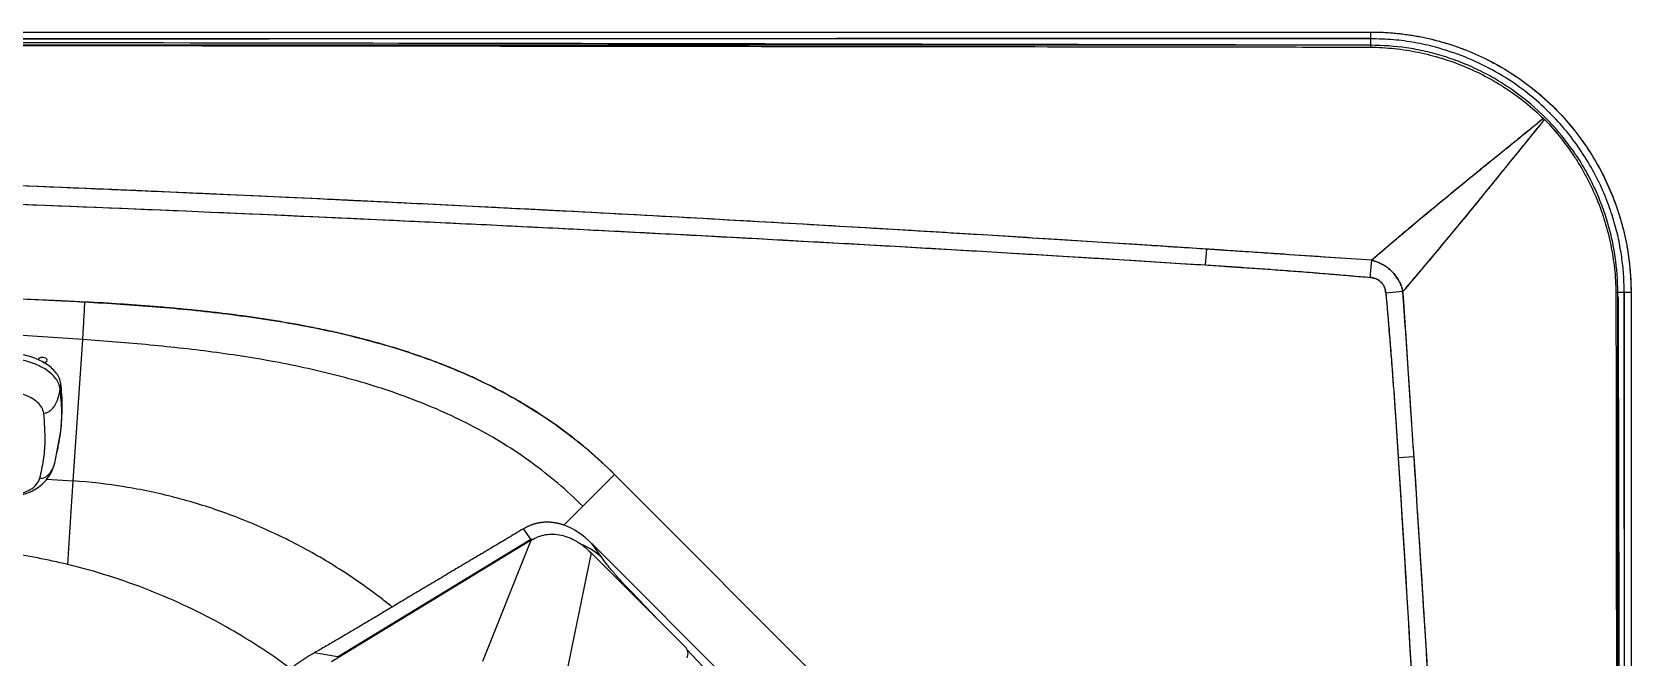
# Model space of a CAD drawing. Extents: x -2 to 78, y -19 to 124.
# Drawn here: x 60.61 to 78.41, y 73.43 to 80.39 of the extents above; entities that cross this region are included whole.
import ezdxf

# ---------------------------------------------------------------- set-up
doc = ezdxf.new("R2010")
doc.units = 0
doc.header["$MEASUREMENT"] = 0
doc.layers.add('1', color=4, linetype='Continuous')
doc.layers.add('GEOMETRY', color=2, linetype='Continuous', lineweight=25)

# ---------------------------------------------------------------- blocks, each defined once
blk = doc.blocks.new('2026 BEAM 220')
at = {"layer": 'GEOMETRY'}
for p, q in [((2.898, 80.388), (77.49, 80.388)), ((77.49, 80.312), (65.235, 80.312)), ((77.49, 80.388), (77.49, 80.314)), ((77.49, 80.388), (77.49, 80.314)), ((77.49, 80.312), (77.49, 80.314)), ((77.49, 80.312), (77.49, 80.24)), ((77.49, 80.24), (59.78, 80.24)), ((77.49, 80.24), (77.49, 80.22)), ((79.483, 79.488), (79.484, 79.49)), ((79.488, 79.483), (79.49, 79.484)), ((75.653, 77.797), (75.665, 77.973)), ((77.485, 77.659), (77.502, 77.85)), ((77.85, 77.502), (77.659, 77.485)), ((80.24, 77.49), (80.22, 77.49)), ((80.24, 59.778), (80.24, 77.49)), ((80.312, 77.49), (80.24, 77.49)), ((80.312, 74.863), (80.312, 77.49)), ((80.314, 77.49), (80.312, 77.49)), ((80.388, 77.49), (80.314, 77.49)), ((80.388, 77.49), (80.314, 77.49)), ((80.388, 77.49), (80.388, 2.898)), ((63.156, 76.967), (60.412, 77.154)), ((63.048, 75.395), (63.156, 76.967)), ((62.905, 76.42), (62.912, 76.479)), ((62.911, 75.947), (62.917, 76.007)), ((62.846, 75.594), (62.911, 75.947)), ((77.973, 75.665), (77.797, 75.654)), ((62.841, 75.581), (62.846, 75.594)), ((68.721, 75.113), (69.075, 75.467)), ((75.467, 69.075), (69.075, 75.467)), ((62.754, 75.415), (63.048, 75.395)), ((68.511, 74.903), (68.721, 75.113)), ((65.993, 73.439), (68.143, 74.747)), ((68.143, 74.747), (68.061, 74.863)), ((68.143, 74.747), (68.173, 74.753)), ((68.148, 74.737), (65.924, 73.383)), ((67.608, 73.39), (68.148, 74.737)), ((68.813, 74.597), (68.6, 73.552)), ((69.86, 73.551), (68.813, 74.597)), ((74.698, 68.823), (68.823, 74.698)), ((68.932, 74.544), (68.823, 74.698)), ((69.258, 74.164), (69.241, 74.169)), ((69.567, 73.844), (69.258, 74.164)), ((68.6, 73.552), (68.491, 73.016)), ((70.058, 73.332), (69.878, 73.519)), ((65.993, 73.439), (65.735, 73.484)), ((66.01, 73.435), (65.993, 73.439))]:
    blk.add_line(p, q, dxfattribs=at)
at = {"layer": 'GEOMETRY', "flags": 128}
for points in [[(62.71, 76.712), (62.729, 76.713), (62.745, 76.719), (62.756, 76.728), (62.76, 76.738), (62.756, 76.749), (62.745, 76.759), (62.729, 76.766), (62.71, 76.769), (62.691, 76.768), (62.675, 76.762), (62.664, 76.754), (62.661, 76.743), (62.661, 76.742)], [(68.154, 74.74), (68.143, 74.747), (68.143, 74.747), (68.143, 74.747)]]:
    blk.add_lwpolyline(points, dxfattribs=at)
at = {"layer": 'GEOMETRY'}
blk.add_arc((68.377, 73.935), 0.824, 47.6635, 65.2444, dxfattribs=at)
for centre, major_axis, ratio, start_param, end_param in [((68.476, 73.489), (-0.221, 1.44), 0.581848, 5.612671, 5.984078), ((69.795, 73.478), (-0.0404, 0.0964), 0.921802, 3.822956, 5.12998)]:
    blk.add_ellipse(centre, major_axis=major_axis, ratio=ratio, start_param=start_param, end_param=end_param, dxfattribs=at)
for points, knots in [([(77.49, 80.314), (77.466, 80.314), (77.441, 80.314), (77.393, 80.314), (77.32, 80.314), (77.15, 80.314), (76.81, 80.314), (76.13, 80.314), (74.77, 80.314), (73.605, 80.314), (71.274, 80.314), (69.72, 80.313), (65.058, 80.313), (61.95, 80.313), (52.626, 80.312), (46.41, 80.312), (33.978, 80.312), (27.762, 80.312), (18.438, 80.313), (15.33, 80.313), (10.668, 80.313), (9.114, 80.314), (6.783, 80.314), (5.618, 80.314), (4.258, 80.314), (3.578, 80.314), (3.238, 80.314), (3.068, 80.314), (2.995, 80.314), (2.947, 80.314), (2.922, 80.314), (2.898, 80.314)], [0, 0, 0, 0, 0.000977, 0.000977, 0.001953, 0.003906, 0.007813, 0.015625, 0.03125, 0.0625, 0.0625, 0.125, 0.125, 0.25, 0.25, 0.5, 0.5, 0.75, 0.75, 0.875, 0.875, 0.9375, 0.9375, 0.96875, 0.984375, 0.992187, 0.996094, 0.998047, 0.999023, 0.999023, 1, 1, 1, 1]), ([(2.947, 80.244), (2.95, 80.244), (2.953, 80.244), (2.959, 80.244), (2.969, 80.244), (2.99, 80.245), (3.032, 80.245), (3.117, 80.245), (3.287, 80.245), (3.626, 80.246), (4.305, 80.247), (5.663, 80.25), (6.827, 80.253), (9.155, 80.257), (10.707, 80.26), (15.363, 80.268), (18.467, 80.273), (24.675, 80.28), (27.778, 80.282), (33.986, 80.285), (37.09, 80.286), (43.298, 80.286), (46.402, 80.285), (52.61, 80.282), (55.713, 80.28), (61.921, 80.273), (65.025, 80.268), (71.233, 80.258), (74.337, 80.251), (77.441, 80.244)], [0, 0, 0, 0, 0.000122, 0.000122, 0.000244, 0.000488, 0.000977, 0.001953, 0.003906, 0.007812, 0.015625, 0.03125, 0.0625, 0.0625, 0.125, 0.125, 0.25, 0.25, 0.375, 0.375, 0.5, 0.5, 0.625, 0.625, 0.75, 0.75, 0.875, 0.875, 1, 1, 1, 1]), ([(77.49, 80.314), (77.482, 80.314), (77.475, 80.314), (77.464, 80.314), (77.46, 80.314), (77.453, 80.314), (77.449, 80.314), (77.436, 80.314), (77.428, 80.314), (77.412, 80.314), (77.404, 80.314), (77.38, 80.314), (77.364, 80.314), (77.285, 80.314), (77.222, 80.314), (77.032, 80.314), (76.907, 80.314), (76.533, 80.314), (76.287, 80.314), (75.555, 80.314), (75.078, 80.314), (74.138, 80.314), (73.676, 80.314), (72.994, 80.314), (72.769, 80.314), (72.322, 80.314), (72.099, 80.314), (70.993, 80.314), (70.128, 80.313), (68.861, 80.313), (68.444, 80.313), (67.619, 80.313), (67.209, 80.313), (65.17, 80.313), (63.578, 80.313), (61.25, 80.313), (60.484, 80.313), (59.349, 80.313), (58.974, 80.313), (58.226, 80.313), (57.853, 80.313), (55.993, 80.312), (54.52, 80.312), (52.333, 80.312), (51.608, 80.312), (50.526, 80.312), (50.167, 80.312), (49.449, 80.312), (49.091, 80.312), (45.871, 80.312), (43.025, 80.312), (40.196, 80.312)], [0, 0, 0, 0, 0.0004883, 0.0004883, 0.0007324, 0.0007324, 0.0009766, 0.0009766, 0.0012207, 0.0012207, 0.0014648, 0.0014648, 0.0019531, 0.0019531, 0.0039062, 0.0039062, 0.0078125, 0.0078125, 0.015625, 0.015625, 0.03125, 0.03125, 0.046875, 0.046875, 0.0546875, 0.0546875, 0.0625, 0.0625, 0.09375, 0.09375, 0.109375, 0.109375, 0.125, 0.125, 0.1875, 0.1875, 0.21875, 0.21875, 0.234375, 0.234375, 0.25, 0.25, 0.3125, 0.3125, 0.34375, 0.34375, 0.359375, 0.359375, 0.375, 0.375, 0.4999644, 0.4999644, 0.4999644, 0.4999644]), ([(40.196, 80.312), (40.362, 80.312), (41.195, 80.312), (42.694, 80.312), (45.361, 80.312), (48.027, 80.312), (50.694, 80.312), (52.694, 80.312), (54.694, 80.312), (56.694, 80.312), (58.694, 80.312), (60.694, 80.312), (62.874, 80.312), (64.388, 80.312), (65.235, 80.312)], [0, 0, 0, 0, 0.0199076, 0.0997807, 0.1796538, 0.3394, 0.4192731, 0.4991462, 0.5790193, 0.6588924, 0.7387655, 0.8186386, 0.8985117, 1, 1, 1, 1]), ([(77.49, 80.388), (77.661, 80.388), (77.838, 80.373), (78.197, 80.306), (78.378, 80.255), (78.735, 80.114), (78.91, 80.024), (79.159, 79.861), (79.239, 79.803), (79.394, 79.677), (79.468, 79.61), (79.61, 79.468), (79.677, 79.394), (79.803, 79.239), (79.861, 79.159), (80.024, 78.91), (80.114, 78.735), (80.255, 78.378), (80.306, 78.197), (80.373, 77.838), (80.388, 77.661), (80.388, 77.49)], [0, 0, 0, 0, 0.125, 0.125, 0.25, 0.25, 0.375, 0.375, 0.4375, 0.4375, 0.5, 0.5, 0.5625, 0.5625, 0.625, 0.625, 0.75, 0.75, 0.875, 0.875, 1, 1, 1, 1]), ([(77.49, 80.388), (77.502, 80.388), (77.525, 80.388), (77.561, 80.387), (77.596, 80.386), (77.631, 80.385), (77.667, 80.383), (77.702, 80.38), (77.737, 80.378), (77.772, 80.374), (77.807, 80.371), (77.843, 80.367), (77.878, 80.362), (77.913, 80.357), (77.948, 80.352), (77.982, 80.346), (78.052, 80.334), (78.155, 80.312), (78.291, 80.276), (78.425, 80.234), (78.605, 80.168), (78.825, 80.068), (79.08, 79.919), (79.321, 79.743), (79.543, 79.543), (79.743, 79.321), (79.919, 79.08), (80.068, 78.825), (80.168, 78.605), (80.234, 78.425), (80.276, 78.291), (80.312, 78.155), (80.336, 78.042), (80.351, 77.952), (80.361, 77.886), (80.369, 77.821), (80.376, 77.755), (80.381, 77.689), (80.385, 77.623), (80.388, 77.556), (80.388, 77.512), (80.388, 77.49)], [0, 0, 0, 0, 0.007785, 0.015563, 0.023334, 0.0311, 0.038863, 0.046622, 0.054379, 0.062137, 0.069894, 0.077654, 0.085416, 0.093183, 0.100955, 0.108733, 0.116519, 0.14743, 0.17827, 0.209112, 0.240027, 0.304334, 0.368646, 0.43432, 0.500001, 0.565675, 0.631356, 0.695662, 0.759974, 0.790886, 0.821726, 0.852567, 0.883483, 0.898074, 0.912642, 0.927195, 0.94174, 0.956286, 0.970839, 0.985408, 1, 1, 1, 1]), ([(80.312, 77.49), (80.311, 77.55), (80.309, 77.675), (80.289, 77.865), (80.256, 78.066), (80.204, 78.274), (80.131, 78.493), (80.035, 78.718), (79.912, 78.946), (79.761, 79.174), (79.579, 79.396), (79.365, 79.607), (79.12, 79.802), (78.843, 79.974), (78.539, 80.117), (78.247, 80.214), (77.98, 80.273), (77.739, 80.306), (77.575, 80.31), (77.49, 80.312)], [0, 0, 0, 0, 0.040951, 0.084317, 0.129229, 0.178399, 0.229705, 0.285285, 0.343505, 0.405192, 0.469957, 0.537533, 0.608309, 0.681458, 0.757802, 0.835148, 0.888988, 0.942777, 1, 1, 1, 1]), ([(59.78, 80.24), (62.732, 80.238), (65.683, 80.235), (70.111, 80.229), (71.587, 80.228), (73.8, 80.225), (74.907, 80.223), (76.199, 80.222), (76.844, 80.221), (77.167, 80.22), (77.306, 80.22), (77.398, 80.22), (77.444, 80.22), (77.49, 80.22)], [0, 0, 0, 0, 0.5, 0.5, 0.75, 0.75, 0.875, 0.9375, 0.96875, 0.984375, 0.992188, 0.992188, 1, 1, 1, 1]), ([(80.24, 77.49), (80.24, 77.623), (80.23, 77.762), (80.206, 77.923), (80.201, 77.957), (80.188, 78.027), (80.18, 78.065), (80.156, 78.172), (80.137, 78.242), (80.104, 78.345), (80.093, 78.379), (80.069, 78.447), (80.056, 78.48), (80.029, 78.549), (80.014, 78.583), (79.984, 78.651), (79.968, 78.684), (79.919, 78.783), (79.883, 78.848), (79.808, 78.973), (79.767, 79.035), (79.636, 79.217), (79.54, 79.33), (79.33, 79.54), (79.217, 79.636), (79.035, 79.767), (78.973, 79.808), (78.848, 79.883), (78.783, 79.919), (78.684, 79.968), (78.651, 79.984), (78.583, 80.014), (78.549, 80.029), (78.48, 80.056), (78.447, 80.069), (78.379, 80.093), (78.345, 80.104), (78.242, 80.137), (78.172, 80.156), (78.065, 80.18), (78.027, 80.188), (77.957, 80.201), (77.923, 80.206), (77.762, 80.23), (77.623, 80.24), (77.49, 80.24)], [0.86827979, 0.86827979, 0.86827979, 0.86827979, 0.86952379, 0.86952379, 0.86986605, 0.86986605, 0.87020831, 0.87020831, 0.87089282, 0.87089282, 0.87123508, 0.87123508, 0.87157734, 0.87157734, 0.8719196, 0.8719196, 0.87226186, 0.87226186, 0.87294638, 0.87294638, 0.8736309, 0.8736309, 0.87499994, 0.87499994, 0.87636898, 0.87636898, 0.8770535, 0.8770535, 0.87773802, 0.87773802, 0.87808028, 0.87808028, 0.87842254, 0.87842254, 0.8787648, 0.8787648, 0.87910706, 0.87910706, 0.87979157, 0.87979157, 0.88013383, 0.88013383, 0.88047609, 0.88047609, 0.88172021, 0.88172021, 0.88172021, 0.88172021]), ([(77.49, 80.22), (77.579, 80.218), (77.668, 80.213), (77.845, 80.194), (77.933, 80.18), (78.064, 80.153), (78.108, 80.143), (78.194, 80.121), (78.237, 80.109), (78.363, 80.071), (78.446, 80.041), (78.609, 79.974), (78.689, 79.936), (78.807, 79.874), (78.846, 79.853), (78.922, 79.807), (78.96, 79.784), (79.147, 79.662), (79.285, 79.551), (79.414, 79.426)], [0, 0, 0, 0, 0.125, 0.125, 0.25, 0.25, 0.3125, 0.3125, 0.375, 0.375, 0.5, 0.5, 0.625, 0.625, 0.6875, 0.6875, 0.75, 0.75, 1, 1, 1, 1]), ([(79.414, 79.426), (79.26, 79.301), (79.104, 79.175), (78.79, 78.92), (78.631, 78.791), (78.312, 78.53), (78.151, 78.397), (77.827, 78.127), (77.665, 77.99), (77.502, 77.85)], [0, 0, 0, 0, 0.25, 0.25, 0.5, 0.5, 0.75, 0.75, 1, 1, 1, 1]), ([(79.414, 79.426), (79.375, 79.395), (79.153, 79.213), (78.852, 78.97), (78.375, 78.583), (77.964, 78.244), (77.625, 77.955), (77.502, 77.85)], [0, 0, 0, 0, 0.062004, 0.36152, 0.479298, 0.810853, 1, 1, 1, 1]), ([(77.85, 77.502), (77.99, 77.665), (78.127, 77.827), (78.397, 78.151), (78.53, 78.312), (78.791, 78.631), (78.92, 78.79), (79.175, 79.104), (79.301, 79.26), (79.426, 79.414)], [0, 0, 0, 0, 0.25, 0.25, 0.5, 0.5, 0.75, 0.75, 1, 1, 1, 1]), ([(77.85, 77.502), (77.955, 77.625), (78.244, 77.964), (78.583, 78.375), (78.97, 78.852), (79.213, 79.153), (79.395, 79.375), (79.426, 79.414)], [0, 0, 0, 0, 0.189146, 0.520702, 0.638481, 0.937996, 1, 1, 1, 1]), ([(79.426, 79.414), (79.551, 79.285), (79.662, 79.146), (79.784, 78.96), (79.808, 78.922), (79.853, 78.845), (79.874, 78.807), (79.936, 78.689), (79.974, 78.61), (80.041, 78.447), (80.071, 78.363), (80.109, 78.236), (80.121, 78.194), (80.143, 78.107), (80.153, 78.064), (80.18, 77.933), (80.194, 77.845), (80.213, 77.668), (80.218, 77.579), (80.22, 77.49)], [0, 0, 0, 0, 0.25, 0.25, 0.3125, 0.3125, 0.375, 0.375, 0.5, 0.5, 0.625, 0.625, 0.6875, 0.6875, 0.75, 0.75, 0.875, 0.875, 1, 1, 1, 1]), ([(79.49, 79.484), (79.489, 79.485), (79.487, 79.487), (79.485, 79.489), (79.484, 79.49)], [0, 0, 0, 0, 0.5, 1, 1, 1, 1]), ([(75.665, 77.973), (72.713, 78.167), (69.759, 78.337), (63.849, 78.627), (60.894, 78.747), (56.459, 78.891), (54.981, 78.933), (52.023, 79.004), (50.544, 79.034), (46.107, 79.105), (43.149, 79.128), (38.712, 79.128), (37.233, 79.122), (34.275, 79.099), (32.796, 79.081), (28.359, 79.01), (25.402, 78.938), (19.491, 78.747), (16.536, 78.627), (10.628, 78.337), (7.675, 78.167), (4.723, 77.973)], [0, 0, 0, 0, 0.125, 0.125, 0.25, 0.25, 0.3125, 0.3125, 0.375, 0.375, 0.5, 0.5, 0.5625, 0.5625, 0.625, 0.625, 0.75, 0.75, 0.875, 0.875, 1, 1, 1, 1]), ([(77.502, 77.85), (77.203, 77.87), (76.873, 77.892), (76.424, 77.922), (76.332, 77.928), (76.148, 77.941), (76.055, 77.947), (75.915, 77.956), (75.868, 77.959), (75.815, 77.963), (75.81, 77.963), (75.802, 77.964), (75.801, 77.964), (75.799, 77.964), (75.799, 77.964), (75.795, 77.964), (75.791, 77.964), (75.772, 77.966), (75.752, 77.967), (75.669, 77.972), (75.582, 77.978), (75.406, 77.99), (75.339, 77.994), (75.228, 78.001), (75.189, 78.004), (75.112, 78.009), (75.073, 78.011), (74.88, 78.024), (74.724, 78.034), (74.25, 78.064), (73.929, 78.084), (73.436, 78.115), (73.27, 78.125), (73.019, 78.14), (72.936, 78.145), (72.764, 78.156), (72.677, 78.161), (72.229, 78.188), (71.839, 78.211), (70.577, 78.284), (69.611, 78.338), (68.452, 78.399), (68.383, 78.402), (68.249, 78.409), (68.183, 78.413), (67.991, 78.422), (67.869, 78.429), (67.521, 78.446), (67.313, 78.457), (66.765, 78.484), (66.498, 78.497), (66.245, 78.509), (66.185, 78.512), (66.141, 78.514), (66.134, 78.514), (66.119, 78.515), (66.112, 78.516), (66.089, 78.517), (66.074, 78.517), (65.999, 78.521), (65.94, 78.524), (65.409, 78.549), (64.971, 78.569), (64.365, 78.596), (64.172, 78.605), (63.894, 78.617), (63.804, 78.621), (63.624, 78.629), (63.534, 78.632), (62.021, 78.697), (60.735, 78.746), (59.445, 78.792), (59.305, 78.797), (59.025, 78.807), (58.885, 78.811), (58.47, 78.825), (58.196, 78.835), (57.384, 78.861), (56.854, 78.877), (55.82, 78.908), (55.315, 78.922), (54.577, 78.941), (54.332, 78.948), (53.846, 78.96), (53.605, 78.966), (52.403, 78.995), (51.465, 79.014), (50.322, 79.036), (50.095, 79.04), (49.641, 79.048), (49.415, 79.052), (48.74, 79.063), (48.292, 79.069), (47.402, 79.082), (46.96, 79.087), (46.082, 79.097), (45.646, 79.102), (44.341, 79.114), (43.475, 79.119), (42.183, 79.125), (41.753, 79.126), (40.895, 79.128), (40.467, 79.128), (39.179, 79.128), (38.319, 79.126), (37.026, 79.12), (36.596, 79.117), (35.73, 79.111), (35.295, 79.107), (33.985, 79.094), (33.104, 79.084), (31.992, 79.068), (31.769, 79.064), (31.321, 79.057), (31.096, 79.054), (30.417, 79.042), (29.96, 79.034), (29.037, 79.016), (28.572, 79.007), (27.867, 78.991), (27.631, 78.986), (27.157, 78.975), (26.917, 78.969), (25.708, 78.939), (24.705, 78.912), (23.408, 78.873), (23.146, 78.865), (22.618, 78.848), (22.348, 78.84), (21.523, 78.812), (20.952, 78.793), (19.767, 78.75), (19.152, 78.726), (18.437, 78.698), (18.358, 78.695), (18.196, 78.688), (18.114, 78.685), (17.861, 78.675), (17.686, 78.667), (17.143, 78.645), (16.755, 78.628), (15.927, 78.592), (15.488, 78.572), (14.79, 78.54), (14.551, 78.529), (14.183, 78.511), (14.059, 78.505), (13.807, 78.493), (13.68, 78.487), (13.046, 78.456), (12.538, 78.43), (11.778, 78.39), (11.525, 78.377), (11.015, 78.35), (10.759, 78.336), (10.244, 78.308), (9.986, 78.293), (9.595, 78.271), (9.465, 78.264), (9.203, 78.249), (9.072, 78.241), (8.425, 78.204), (7.924, 78.174), (6.469, 78.086), (5.564, 78.028), (4.723, 77.973)], [0, 0, 0, 0, 0.25, 0.25, 0.3125, 0.3125, 0.375, 0.375, 0.40625, 0.40625, 0.410156, 0.410156, 0.411133, 0.411133, 0.411255, 0.411255, 0.411377, 0.411377, 0.411621, 0.411621, 0.412109, 0.412109, 0.412354, 0.412354, 0.412476, 0.412476, 0.412598, 0.412598, 0.413086, 0.413086, 0.414062, 0.414062, 0.414551, 0.414551, 0.414795, 0.414795, 0.415039, 0.415039, 0.416016, 0.416016, 0.417969, 0.417969, 0.418091, 0.418091, 0.418213, 0.418213, 0.418457, 0.418457, 0.418945, 0.418945, 0.419922, 0.419922, 0.42041, 0.42041, 0.420532, 0.420532, 0.420654, 0.420654, 0.420898, 0.420898, 0.421875, 0.421875, 0.429688, 0.429688, 0.433594, 0.433594, 0.435547, 0.435547, 0.4375, 0.4375, 0.46875, 0.46875, 0.472656, 0.472656, 0.476562, 0.476562, 0.484375, 0.484375, 0.5, 0.5, 0.515625, 0.515625, 0.523438, 0.523438, 0.53125, 0.53125, 0.5625, 0.5625, 0.570312, 0.570312, 0.578125, 0.578125, 0.59375, 0.59375, 0.609375, 0.609375, 0.625, 0.625, 0.65625, 0.65625, 0.671875, 0.671875, 0.6875, 0.6875, 0.71875, 0.71875, 0.734375, 0.734375, 0.75, 0.75, 0.78125, 0.78125, 0.789062, 0.789062, 0.796875, 0.796875, 0.8125, 0.8125, 0.828125, 0.828125, 0.835938, 0.835938, 0.84375, 0.84375, 0.875, 0.875, 0.882812, 0.882812, 0.890625, 0.890625, 0.90625, 0.90625, 0.921875, 0.921875, 0.923828, 0.923828, 0.925781, 0.925781, 0.929688, 0.929688, 0.9375, 0.9375, 0.945312, 0.945312, 0.949219, 0.949219, 0.951172, 0.951172, 0.953125, 0.953125, 0.960938, 0.960938, 0.964844, 0.964844, 0.96875, 0.96875, 0.972656, 0.972656, 0.974609, 0.974609, 0.976562, 0.976562, 0.984375, 0.984375, 1, 1, 1, 1]), ([(2.903, 77.659), (2.948, 77.663), (3.041, 77.671), (3.18, 77.683), (3.324, 77.695), (3.514, 77.711), (3.752, 77.729), (4.035, 77.75), (4.32, 77.77), (4.546, 77.785), (4.736, 77.797), (4.925, 77.809), (5.456, 77.842), (6.308, 77.895), (7.821, 77.985), (9.714, 78.091), (14.257, 78.328), (21.076, 78.612), (28.656, 78.804), (34.722, 78.885), (39.273, 78.91), (43.825, 78.899), (48.378, 78.853), (52.926, 78.77), (56.72, 78.671), (59.752, 78.574), (62.028, 78.491), (64.299, 78.399), (66.115, 78.318), (67.478, 78.254), (68.389, 78.209), (69.299, 78.163), (70.209, 78.115), (71.118, 78.066), (72.027, 78.015), (72.934, 77.963), (73.841, 77.909), (74.748, 77.854), (75.352, 77.816), (75.653, 77.797)], [0, 0, 0, 0, 0.0018806, 0.0038097, 0.0057873, 0.0078135, 0.0116509, 0.0156271, 0.0195067, 0.0234405, 0.0249666, 0.0273473, 0.031254, 0.0468746, 0.0625062, 0.0937276, 0.1250027, 0.249979, 0.3749631, 0.4374112, 0.4999706, 0.5625079, 0.6249743, 0.6875968, 0.7499819, 0.7813387, 0.8126247, 0.8438405, 0.8749866, 0.8875255, 0.900056, 0.9125781, 0.9250917, 0.9375971, 0.9500941, 0.9625829, 0.9750635, 0.9875358, 1, 1, 1, 1]), ([(4.734, 77.797), (10.637, 78.172), (16.543, 78.448), (25.408, 78.723), (28.364, 78.791), (32.799, 78.859), (34.278, 78.876), (37.235, 78.899), (38.713, 78.905), (43.149, 78.905), (46.105, 78.882), (50.541, 78.814), (52.019, 78.786), (54.975, 78.717), (56.453, 78.677), (60.887, 78.54), (63.841, 78.425), (69.749, 78.147), (72.702, 77.984), (75.653, 77.797)], [0, 0, 0, 0, 0.25, 0.25, 0.375, 0.375, 0.4375, 0.4375, 0.5, 0.5, 0.625, 0.625, 0.6875, 0.6875, 0.75, 0.75, 0.875, 0.875, 1, 1, 1, 1]), ([(77.502, 77.85), (77.196, 77.871), (76.89, 77.891), (76.43, 77.922), (76.277, 77.932), (76.047, 77.947), (75.971, 77.952), (75.818, 77.963), (75.741, 77.968), (75.665, 77.973)], [0, 0, 0, 0, 0.5, 0.5, 0.75, 0.75, 0.875, 0.875, 1, 1, 1, 1]), ([(75.653, 77.797), (75.806, 77.787), (75.959, 77.777), (76.264, 77.756), (76.417, 77.745), (76.875, 77.711), (77.18, 77.686), (77.485, 77.659)], [0, 0, 0, 0, 0.25, 0.25, 0.5, 0.5, 1, 1, 1, 1]), ([(75.653, 77.797), (75.692, 77.794), (75.768, 77.79), (75.921, 77.78), (76.112, 77.767), (76.341, 77.751), (76.575, 77.734), (76.808, 77.716), (77.041, 77.697), (77.266, 77.678), (77.413, 77.665), (77.485, 77.659)], [0, 0, 0, 0, 0.062501, 0.125001, 0.25, 0.376268, 0.499998, 0.631688, 0.758917, 0.881687, 1, 1, 1, 1]), ([(77.502, 77.85), (77.523, 77.845), (77.544, 77.838), (77.584, 77.823), (77.603, 77.813), (77.641, 77.793), (77.659, 77.781), (77.694, 77.755), (77.71, 77.741), (77.741, 77.71), (77.755, 77.693), (77.781, 77.659), (77.793, 77.641), (77.814, 77.603), (77.823, 77.583), (77.838, 77.544), (77.845, 77.523), (77.85, 77.502)], [0, 0, 0, 0, 0.125, 0.125, 0.25, 0.25, 0.375, 0.375, 0.5, 0.5, 0.625, 0.625, 0.75, 0.75, 0.875, 0.875, 1, 1, 1, 1]), ([(77.85, 77.502), (77.845, 77.524), (77.838, 77.544), (77.826, 77.574), (77.822, 77.584), (77.813, 77.603), (77.808, 77.612), (77.782, 77.66), (77.756, 77.695), (77.71, 77.74), (77.694, 77.755), (77.668, 77.774), (77.659, 77.78), (77.641, 77.792), (77.631, 77.798), (77.585, 77.823), (77.545, 77.839), (77.502, 77.85)], [0, 0, 0, 0, 0.125, 0.125, 0.1875, 0.1875, 0.25, 0.25, 0.5, 0.5, 0.625, 0.625, 0.6875, 0.6875, 0.75, 0.75, 1, 1, 1, 1]), ([(77.659, 77.485), (77.658, 77.496), (77.656, 77.507), (77.651, 77.529), (77.647, 77.54), (77.638, 77.56), (77.633, 77.57), (77.621, 77.589), (77.613, 77.598), (77.598, 77.613), (77.589, 77.62), (77.57, 77.633), (77.56, 77.638), (77.53, 77.651), (77.507, 77.657), (77.485, 77.659)], [0, 0, 0, 0, 0.125, 0.125, 0.25, 0.25, 0.375, 0.375, 0.5, 0.5, 0.625, 0.625, 0.75, 0.75, 1, 1, 1, 1]), ([(77.485, 77.659), (77.488, 77.658), (77.494, 77.658), (77.502, 77.657), (77.51, 77.655), (77.521, 77.653), (77.535, 77.649), (77.556, 77.641), (77.58, 77.628), (77.606, 77.606), (77.628, 77.58), (77.641, 77.555), (77.649, 77.534), (77.653, 77.518), (77.657, 77.502), (77.658, 77.491), (77.659, 77.485)], [0, 0, 0, 0, 0.031992, 0.063589, 0.094833, 0.125767, 0.188818, 0.250678, 0.375866, 0.50012, 0.625236, 0.749706, 0.811657, 0.874955, 0.936741, 1, 1, 1, 1]), ([(60.436, 77.507), (60.665, 77.498), (61.008, 77.484), (61.465, 77.464), (61.808, 77.45), (62.151, 77.435), (62.608, 77.416), (62.951, 77.399), (63.179, 77.386)], [0, 0, 0, 0, 0.25, 0.375, 0.5, 0.625, 0.75, 1, 1, 1, 1]), ([(61.821, 77.449), (61.931, 77.445), (62.155, 77.435), (62.57, 77.417), (62.874, 77.403), (63.065, 77.393)], [0.5046837, 0.5046837, 0.5046837, 0.5046837, 0.625, 0.75, 0.9580714, 0.9580714, 0.9580714, 0.9580714]), ([(77.659, 77.485), (77.686, 77.18), (77.711, 76.875), (77.745, 76.417), (77.756, 76.265), (77.777, 75.959), (77.787, 75.807), (77.797, 75.654)], [0, 0, 0, 0, 0.5, 0.5, 0.75, 0.75, 1, 1, 1, 1]), ([(77.659, 77.485), (77.662, 77.444), (77.67, 77.361), (77.681, 77.236), (77.692, 77.107), (77.702, 76.976), (77.713, 76.842), (77.724, 76.706), (77.736, 76.538), (77.751, 76.339), (77.767, 76.109), (77.78, 75.917), (77.79, 75.764), (77.834, 75.075), (77.949, 73.2), (78.192, 68.913), (78.476, 62.785), (78.679, 56.655), (78.793, 51.749), (78.855, 48.069), (78.894, 44.387), (78.908, 40.705), (78.9, 37.023), (78.873, 33.954), (78.84, 31.499), (78.81, 29.657), (78.773, 27.818), (78.738, 26.285), (78.706, 25.058), (78.681, 24.136), (78.655, 23.215), (78.627, 22.295), (78.597, 21.375), (78.566, 20.457), (78.534, 19.539), (78.511, 18.928), (78.5, 18.622)], [0, 0, 0, 0, 0.002096, 0.004237, 0.006424, 0.008656, 0.010934, 0.013258, 0.015627, 0.019494, 0.023441, 0.027348, 0.029301, 0.031255, 0.062508, 0.125009, 0.249991, 0.37497, 0.437378, 0.499967, 0.562438, 0.624977, 0.687505, 0.749983, 0.781299, 0.812573, 0.843805, 0.874995, 0.890671, 0.906332, 0.921979, 0.937611, 0.95323, 0.968834, 0.984424, 1, 1, 1, 1]), ([(77.973, 75.665), (77.968, 75.742), (77.962, 75.818), (77.952, 75.971), (77.947, 76.048), (77.932, 76.278), (77.922, 76.431), (77.891, 76.89), (77.871, 77.196), (77.85, 77.502)], [0, 0, 0, 0, 0.125, 0.125, 0.25, 0.25, 0.5, 0.5, 1, 1, 1, 1]), ([(77.973, 75.665), (77.972, 75.681), (77.971, 75.694), (77.97, 75.708), (77.97, 75.712), (77.969, 75.717), (77.969, 75.718), (77.969, 75.72), (77.969, 75.721), (77.969, 75.721), (77.969, 75.722), (77.969, 75.722), (77.969, 75.722), (77.968, 75.742), (77.966, 75.761), (77.962, 75.818), (77.96, 75.856), (77.955, 75.933), (77.952, 75.972), (77.948, 76.029), (77.947, 76.048), (77.945, 76.077), (77.945, 76.086), (77.943, 76.105), (77.943, 76.115), (77.937, 76.203), (77.932, 76.28), (77.924, 76.395), (77.922, 76.433), (77.918, 76.49), (77.917, 76.509), (77.915, 76.537), (77.914, 76.546), (77.913, 76.56), (77.913, 76.565), (77.912, 76.572), (77.912, 76.574), (77.912, 76.579), (77.912, 76.581), (77.89, 76.916), (77.869, 77.222), (77.85, 77.502)], [0, 0, 0, 0, 0.015625, 0.015625, 0.023438, 0.023438, 0.027344, 0.027344, 0.029297, 0.029297, 0.030273, 0.030273, 0.03125, 0.03125, 0.0625, 0.0625, 0.125, 0.125, 0.1875, 0.1875, 0.21875, 0.21875, 0.234375, 0.234375, 0.25, 0.25, 0.375, 0.375, 0.4375, 0.4375, 0.46875, 0.46875, 0.484375, 0.484375, 0.492188, 0.492188, 0.496094, 0.496094, 0.5, 0.5, 1, 1, 1, 1]), ([(80.22, 77.49), (80.22, 77.444), (80.22, 77.398), (80.22, 77.305), (80.22, 77.167), (80.221, 76.844), (80.222, 76.198), (80.223, 74.907), (80.227, 72.324), (80.229, 70.11), (80.235, 65.682), (80.238, 62.73), (80.24, 59.778)], [0, 0, 0, 0, 0.007812, 0.007812, 0.015625, 0.03125, 0.0625, 0.125, 0.25, 0.5, 0.5, 1, 1, 1, 1]), ([(80.244, 77.441), (80.244, 77.438), (80.244, 77.435), (80.244, 77.429), (80.244, 77.419), (80.245, 77.398), (80.245, 77.356), (80.245, 77.271), (80.245, 77.101), (80.246, 76.762), (80.247, 76.083), (80.25, 74.725), (80.253, 73.561), (80.257, 71.233), (80.26, 69.681), (80.268, 65.025), (80.273, 61.921), (80.28, 55.713), (80.282, 52.61), (80.285, 46.402), (80.286, 43.298), (80.286, 37.09), (80.285, 33.986), (80.282, 27.778), (80.28, 24.675), (80.273, 18.467), (80.268, 15.363), (80.258, 9.155), (80.251, 6.051), (80.244, 2.947)], [0, 0, 0, 0, 0.000122, 0.000122, 0.000244, 0.000488, 0.000977, 0.001953, 0.003906, 0.007812, 0.015625, 0.03125, 0.0625, 0.0625, 0.125, 0.125, 0.25, 0.25, 0.375, 0.375, 0.5, 0.5, 0.625, 0.625, 0.75, 0.75, 0.875, 0.875, 1, 1, 1, 1]), ([(80.314, 2.898), (80.314, 2.922), (80.314, 2.947), (80.314, 2.995), (80.314, 3.068), (80.314, 3.238), (80.314, 3.578), (80.314, 4.258), (80.314, 5.618), (80.314, 6.783), (80.314, 9.114), (80.313, 10.668), (80.313, 15.33), (80.313, 18.438), (80.312, 27.762), (80.312, 33.978), (80.312, 46.41), (80.312, 52.626), (80.313, 61.95), (80.313, 65.058), (80.313, 69.72), (80.314, 71.274), (80.314, 73.605), (80.314, 74.77), (80.314, 76.13), (80.314, 76.81), (80.314, 77.15), (80.314, 77.32), (80.314, 77.393), (80.314, 77.441), (80.314, 77.466), (80.314, 77.49)], [0, 0, 0, 0, 0.000977, 0.000977, 0.001953, 0.003906, 0.007812, 0.015625, 0.03125, 0.0625, 0.0625, 0.125, 0.125, 0.25, 0.25, 0.5, 0.5, 0.75, 0.75, 0.875, 0.875, 0.9375, 0.9375, 0.96875, 0.984375, 0.992188, 0.996094, 0.998047, 0.999023, 0.999023, 1, 1, 1, 1]), ([(80.312, 40.192), (80.312, 40.193), (80.312, 40.194), (80.312, 43.025), (80.312, 45.872), (80.312, 49.093), (80.312, 49.451), (80.312, 50.169), (80.312, 50.528), (80.312, 51.61), (80.312, 52.335), (80.312, 54.522), (80.312, 55.995), (80.313, 57.856), (80.313, 58.229), (80.313, 58.977), (80.313, 59.352), (80.313, 60.487), (80.313, 61.253), (80.313, 63.582), (80.313, 65.174), (80.313, 67.213), (80.313, 67.623), (80.313, 68.448), (80.313, 68.865), (80.313, 70.132), (80.314, 70.997), (80.314, 72.104), (80.314, 72.327), (80.314, 72.775), (80.314, 73), (80.314, 73.681), (80.314, 74.144), (80.314, 75.084), (80.314, 75.561), (80.314, 76.293), (80.314, 76.54), (80.314, 76.914), (80.314, 77.039), (80.314, 77.228), (80.314, 77.292), (80.314, 77.371), (80.314, 77.387), (80.314, 77.411), (80.314, 77.419), (80.314, 77.435), (80.314, 77.442), (80.314, 77.452), (80.314, 77.455), (80.314, 77.462), (80.314, 77.466), (80.314, 77.476), (80.314, 77.483), (80.314, 77.49)], [0.4999644, 0.4999644, 0.4999644, 0.4999644, 0.5, 0.5, 0.625, 0.625, 0.640625, 0.640625, 0.65625, 0.65625, 0.6875, 0.6875, 0.75, 0.75, 0.765625, 0.765625, 0.78125, 0.78125, 0.8125, 0.8125, 0.875, 0.875, 0.890625, 0.890625, 0.90625, 0.90625, 0.9375, 0.9375, 0.9453125, 0.9453125, 0.953125, 0.953125, 0.96875, 0.96875, 0.984375, 0.984375, 0.9921875, 0.9921875, 0.9960938, 0.9960938, 0.9980469, 0.9980469, 0.9985352, 0.9985352, 0.9987793, 0.9987793, 0.9990234, 0.9990234, 0.9992676, 0.9992676, 0.9995117, 0.9995117, 1, 1, 1, 1]), ([(63.179, 77.386), (63.444, 77.372), (63.709, 77.354), (64.105, 77.322), (64.237, 77.31), (64.501, 77.283), (64.633, 77.268), (65.027, 77.22), (65.288, 77.181), (65.807, 77.086), (66.064, 77.03), (66.573, 76.895), (66.825, 76.817), (67.135, 76.7), (67.197, 76.676), (67.32, 76.625), (67.381, 76.599), (67.564, 76.518), (67.684, 76.46), (68.035, 76.275), (68.258, 76.137), (68.684, 75.828), (68.885, 75.656), (69.075, 75.467)], [0, 0, 0, 0, 0.125, 0.125, 0.1875, 0.1875, 0.25, 0.25, 0.375, 0.375, 0.5, 0.5, 0.625, 0.625, 0.65625, 0.65625, 0.6875, 0.6875, 0.75, 0.75, 0.875, 0.875, 1, 1, 1, 1]), ([(69.075, 75.467), (68.981, 75.56), (68.884, 75.65), (68.733, 75.779), (68.682, 75.821), (68.604, 75.882), (68.578, 75.903), (68.538, 75.933), (68.525, 75.943), (68.505, 75.958), (68.498, 75.963), (68.485, 75.973), (68.478, 75.978), (68.367, 76.058), (68.258, 76.131), (68.091, 76.235), (68.034, 76.269), (67.947, 76.318), (67.918, 76.335), (67.874, 76.359), (67.86, 76.367), (67.838, 76.379), (67.83, 76.383), (67.815, 76.391), (67.808, 76.395), (67.743, 76.429), (67.684, 76.459), (67.594, 76.502), (67.564, 76.516), (67.519, 76.537), (67.504, 76.544), (67.481, 76.555), (67.473, 76.558), (67.458, 76.565), (67.45, 76.569), (67.383, 76.599), (67.322, 76.625), (67.23, 76.662), (67.199, 76.675), (67.152, 76.693), (67.136, 76.699), (67.112, 76.708), (67.105, 76.711), (67.089, 76.717), (67.08, 76.721), (67.012, 76.746), (66.951, 76.768), (66.857, 76.801), (66.825, 76.811), (66.778, 76.827), (66.762, 76.832), (66.738, 76.84), (66.73, 76.842), (66.714, 76.847), (66.706, 76.85), (66.637, 76.872), (66.574, 76.891), (66.479, 76.918), (66.448, 76.927), (66.399, 76.941), (66.383, 76.945), (66.359, 76.952), (66.351, 76.954), (66.335, 76.958), (66.326, 76.96), (66.256, 76.979), (66.193, 76.995), (66.097, 77.018), (66.065, 77.026), (66.017, 77.037), (66, 77.041), (65.976, 77.046), (65.968, 77.048), (65.951, 77.052), (65.943, 77.054), (65.872, 77.069), (65.809, 77.083), (65.712, 77.102), (65.679, 77.108), (65.63, 77.118), (65.614, 77.121), (65.589, 77.126), (65.581, 77.127), (65.564, 77.13), (65.556, 77.132), (65.484, 77.145), (65.42, 77.156), (65.323, 77.172), (65.29, 77.178), (65.24, 77.185), (65.224, 77.188), (65.199, 77.192), (65.191, 77.193), (65.174, 77.196), (65.165, 77.197), (65.094, 77.208), (65.029, 77.217), (64.931, 77.231), (64.898, 77.235), (64.848, 77.242), (64.831, 77.244), (64.806, 77.247), (64.798, 77.248), (64.785, 77.249), (64.781, 77.25), (64.773, 77.251), (64.768, 77.252), (64.7, 77.26), (64.635, 77.268), (64.537, 77.279), (64.503, 77.282), (64.453, 77.288), (64.437, 77.289), (64.411, 77.292), (64.403, 77.293), (64.39, 77.294), (64.386, 77.295), (64.377, 77.295), (64.373, 77.296), (64.305, 77.303), (64.241, 77.309), (64.142, 77.318), (64.108, 77.321), (64.058, 77.325), (64.041, 77.327), (64.016, 77.329), (64.007, 77.33), (63.994, 77.331), (63.99, 77.331), (63.982, 77.332), (63.977, 77.332), (63.91, 77.338), (63.845, 77.343), (63.746, 77.35), (63.712, 77.353), (63.662, 77.356), (63.645, 77.357), (63.619, 77.359), (63.611, 77.36), (63.598, 77.361), (63.594, 77.361), (63.585, 77.361), (63.58, 77.362), (63.451, 77.371), (63.319, 77.379), (63.179, 77.386)], [0, 0, 0, 0, 0.0625, 0.0625, 0.09375, 0.09375, 0.109375, 0.109375, 0.117188, 0.117188, 0.121094, 0.121094, 0.125, 0.125, 0.1875, 0.1875, 0.21875, 0.21875, 0.234375, 0.234375, 0.242188, 0.242188, 0.246094, 0.246094, 0.25, 0.25, 0.28125, 0.28125, 0.296875, 0.296875, 0.304688, 0.304688, 0.308594, 0.308594, 0.3125, 0.3125, 0.34375, 0.34375, 0.359375, 0.359375, 0.367188, 0.367188, 0.371094, 0.371094, 0.375, 0.375, 0.40625, 0.40625, 0.421875, 0.421875, 0.429688, 0.429688, 0.433594, 0.433594, 0.4375, 0.4375, 0.46875, 0.46875, 0.484375, 0.484375, 0.492188, 0.492188, 0.496094, 0.496094, 0.5, 0.5, 0.53125, 0.53125, 0.546875, 0.546875, 0.554688, 0.554688, 0.558594, 0.558594, 0.5625, 0.5625, 0.59375, 0.59375, 0.609375, 0.609375, 0.617188, 0.617188, 0.621094, 0.621094, 0.625, 0.625, 0.65625, 0.65625, 0.671875, 0.671875, 0.679688, 0.679688, 0.683594, 0.683594, 0.6875, 0.6875, 0.71875, 0.71875, 0.734375, 0.734375, 0.742188, 0.742188, 0.746094, 0.746094, 0.748047, 0.748047, 0.75, 0.75, 0.78125, 0.78125, 0.796875, 0.796875, 0.804688, 0.804688, 0.808594, 0.808594, 0.810547, 0.810547, 0.8125, 0.8125, 0.84375, 0.84375, 0.859375, 0.859375, 0.867188, 0.867188, 0.871094, 0.871094, 0.873047, 0.873047, 0.875, 0.875, 0.90625, 0.90625, 0.921875, 0.921875, 0.929688, 0.929688, 0.933594, 0.933594, 0.935547, 0.935547, 0.9375, 0.9375, 1, 1, 1, 1]), ([(68.721, 75.113), (68.633, 75.202), (68.449, 75.371), (68.154, 75.603), (67.842, 75.812), (67.516, 75.998), (67.179, 76.161), (66.717, 76.352), (66.121, 76.543), (65.389, 76.71), (64.649, 76.828), (63.903, 76.911), (63.405, 76.95), (63.156, 76.967)], [0, 0, 0, 0, 0.0625, 0.125, 0.1875, 0.25, 0.3125, 0.375, 0.5, 0.625, 0.75, 0.875, 1, 1, 1, 1]), ([(62.905, 76.42), (62.901, 76.439), (62.892, 76.477), (62.859, 76.533), (62.811, 76.586), (62.749, 76.634), (62.673, 76.676), (62.588, 76.71), (62.496, 76.737), (62.43, 76.747), (62.397, 76.752)], [0, 0, 0, 0, 0.125614, 0.249921, 0.374322, 0.500224, 0.626008, 0.750296, 0.874495, 1, 1, 1, 1]), ([(62.912, 76.479), (62.907, 76.498), (62.899, 76.536), (62.866, 76.592), (62.82, 76.644), (62.759, 76.692), (62.686, 76.734), (62.602, 76.768), (62.511, 76.795), (62.447, 76.806), (62.414, 76.812)], [0, 0, 0, 0, 0.125117, 0.2502166, 0.375217, 0.5000282, 0.6248184, 0.7497946, 0.8748885, 1, 1, 1, 1]), ([(62.722, 76.15), (62.716, 76.171), (62.705, 76.212), (62.656, 76.27), (62.582, 76.323), (62.481, 76.367), (62.398, 76.381), (62.357, 76.388)], [0, 0, 0, 0, 0.186845, 0.373701, 0.560409, 0.780222, 1, 1, 1, 1]), ([(62.722, 76.15), (62.732, 76.151), (62.753, 76.153), (62.785, 76.169), (62.815, 76.194), (62.853, 76.243), (62.889, 76.32), (62.899, 76.386), (62.905, 76.42)], [0, 0, 0, 0, 0.075054, 0.162074, 0.266825, 0.391217, 0.685963, 1, 1, 1, 1]), ([(62.861, 75.674), (62.879, 75.756), (62.914, 75.92), (62.929, 76.169), (62.913, 76.336), (62.905, 76.42)], [0, 0, 0, 0, 0.333331, 0.666669, 1, 1, 1, 1]), ([(62.916, 76.007), (62.922, 76.081), (62.936, 76.238), (62.92, 76.396), (62.912, 76.479)], [0, 0, 0, 0, 0.471898, 1, 1, 1, 1]), ([(62.679, 75.426), (62.694, 75.493), (62.723, 75.626), (62.745, 75.868), (62.731, 76.043), (62.722, 76.15)], [0, 0, 0, 0, 0.280017, 0.560061, 1, 1, 1, 1]), ([(77.797, 75.654), (78.098, 70.908), (78.336, 66.159), (78.69, 56.657), (78.806, 51.904), (78.892, 44.771), (78.905, 42.394), (78.904, 37.638), (78.889, 35.261), (78.829, 30.506), (78.784, 28.128), (78.664, 23.375), (78.589, 20.998), (78.5, 18.622)], [0, 0, 0, 0, 0.25, 0.25, 0.5, 0.5, 0.625, 0.625, 0.75, 0.75, 0.875, 0.875, 1, 1, 1, 1]), ([(77.85, 2.886), (77.87, 3.185), (77.892, 3.515), (77.922, 3.964), (77.928, 4.056), (77.941, 4.24), (77.947, 4.333), (77.956, 4.473), (77.959, 4.52), (77.963, 4.573), (77.963, 4.578), (77.964, 4.586), (77.964, 4.587), (77.964, 4.589), (77.964, 4.589), (77.964, 4.593), (77.964, 4.597), (77.966, 4.616), (77.967, 4.636), (77.972, 4.719), (77.978, 4.806), (77.99, 4.982), (77.994, 5.049), (78.001, 5.16), (78.004, 5.199), (78.009, 5.276), (78.011, 5.315), (78.024, 5.508), (78.034, 5.664), (78.064, 6.138), (78.084, 6.459), (78.115, 6.952), (78.125, 7.118), (78.14, 7.369), (78.145, 7.452), (78.156, 7.624), (78.161, 7.711), (78.188, 8.159), (78.211, 8.549), (78.284, 9.811), (78.338, 10.777), (78.399, 11.936), (78.402, 12.005), (78.409, 12.139), (78.413, 12.205), (78.422, 12.397), (78.429, 12.519), (78.446, 12.867), (78.457, 13.075), (78.484, 13.623), (78.497, 13.89), (78.509, 14.143), (78.512, 14.203), (78.514, 14.247), (78.514, 14.254), (78.515, 14.269), (78.516, 14.276), (78.517, 14.299), (78.517, 14.314), (78.521, 14.389), (78.524, 14.448), (78.549, 14.979), (78.569, 15.417), (78.596, 16.023), (78.605, 16.216), (78.617, 16.494), (78.621, 16.584), (78.629, 16.764), (78.632, 16.854), (78.697, 18.367), (78.746, 19.653), (78.792, 20.943), (78.797, 21.083), (78.807, 21.363), (78.811, 21.503), (78.825, 21.918), (78.835, 22.192), (78.861, 23.004), (78.877, 23.534), (78.908, 24.568), (78.922, 25.073), (78.941, 25.811), (78.948, 26.056), (78.96, 26.542), (78.966, 26.783), (78.995, 27.985), (79.014, 28.923), (79.036, 30.066), (79.04, 30.293), (79.048, 30.747), (79.052, 30.973), (79.063, 31.648), (79.069, 32.096), (79.082, 32.986), (79.087, 33.428), (79.097, 34.306), (79.102, 34.742), (79.114, 36.047), (79.119, 36.913), (79.125, 38.205), (79.126, 38.635), (79.128, 39.493), (79.128, 39.921), (79.128, 41.209), (79.126, 42.069), (79.12, 43.362), (79.117, 43.792), (79.111, 44.658), (79.107, 45.093), (79.094, 46.403), (79.084, 47.284), (79.068, 48.396), (79.064, 48.619), (79.057, 49.067), (79.054, 49.292), (79.042, 49.971), (79.034, 50.428), (79.016, 51.351), (79.007, 51.816), (78.991, 52.521), (78.986, 52.757), (78.975, 53.231), (78.969, 53.471), (78.939, 54.68), (78.912, 55.683), (78.873, 56.98), (78.865, 57.242), (78.848, 57.77), (78.84, 58.04), (78.812, 58.865), (78.793, 59.436), (78.75, 60.621), (78.726, 61.236), (78.698, 61.951), (78.695, 62.03), (78.688, 62.192), (78.685, 62.274), (78.675, 62.527), (78.667, 62.702), (78.645, 63.245), (78.628, 63.633), (78.592, 64.461), (78.572, 64.9), (78.54, 65.598), (78.529, 65.837), (78.511, 66.205), (78.505, 66.329), (78.493, 66.581), (78.487, 66.708), (78.456, 67.342), (78.43, 67.85), (78.39, 68.61), (78.377, 68.863), (78.35, 69.373), (78.336, 69.629), (78.308, 70.144), (78.293, 70.402), (78.271, 70.793), (78.264, 70.923), (78.249, 71.185), (78.241, 71.316), (78.204, 71.963), (78.174, 72.464), (78.086, 73.919), (78.028, 74.824), (77.973, 75.665)], [0, 0, 0, 0, 0.25, 0.25, 0.3125, 0.3125, 0.375, 0.375, 0.40625, 0.40625, 0.410156, 0.410156, 0.411133, 0.411133, 0.411255, 0.411255, 0.411377, 0.411377, 0.411621, 0.411621, 0.412109, 0.412109, 0.412354, 0.412354, 0.412476, 0.412476, 0.412598, 0.412598, 0.413086, 0.413086, 0.414062, 0.414062, 0.414551, 0.414551, 0.414795, 0.414795, 0.415039, 0.415039, 0.416016, 0.416016, 0.417969, 0.417969, 0.418091, 0.418091, 0.418213, 0.418213, 0.418457, 0.418457, 0.418945, 0.418945, 0.419922, 0.419922, 0.42041, 0.42041, 0.420532, 0.420532, 0.420654, 0.420654, 0.420898, 0.420898, 0.421875, 0.421875, 0.429688, 0.429688, 0.433594, 0.433594, 0.435547, 0.435547, 0.4375, 0.4375, 0.46875, 0.46875, 0.472656, 0.472656, 0.476562, 0.476562, 0.484375, 0.484375, 0.5, 0.5, 0.515625, 0.515625, 0.523438, 0.523438, 0.53125, 0.53125, 0.5625, 0.5625, 0.570312, 0.570312, 0.578125, 0.578125, 0.59375, 0.59375, 0.609375, 0.609375, 0.625, 0.625, 0.65625, 0.65625, 0.671875, 0.671875, 0.6875, 0.6875, 0.71875, 0.71875, 0.734375, 0.734375, 0.75, 0.75, 0.78125, 0.78125, 0.789062, 0.789062, 0.796875, 0.796875, 0.8125, 0.8125, 0.828125, 0.828125, 0.835938, 0.835938, 0.84375, 0.84375, 0.875, 0.875, 0.882812, 0.882812, 0.890625, 0.890625, 0.90625, 0.90625, 0.921875, 0.921875, 0.923828, 0.923828, 0.925781, 0.925781, 0.929688, 0.929688, 0.9375, 0.9375, 0.945312, 0.945312, 0.949219, 0.949219, 0.951172, 0.951172, 0.953125, 0.953125, 0.960938, 0.960938, 0.964844, 0.964844, 0.96875, 0.96875, 0.972656, 0.972656, 0.974609, 0.974609, 0.976562, 0.976562, 0.984375, 0.984375, 1, 1, 1, 1]), ([(77.973, 4.723), (78.167, 7.675), (78.337, 10.629), (78.627, 16.539), (78.747, 19.494), (78.891, 23.929), (78.933, 25.407), (79.004, 28.365), (79.034, 29.844), (79.105, 34.281), (79.128, 37.239), (79.128, 41.676), (79.122, 43.155), (79.099, 46.113), (79.081, 47.592), (79.01, 52.029), (78.938, 54.986), (78.747, 60.897), (78.627, 63.852), (78.337, 69.76), (78.167, 72.713), (77.973, 75.665)], [0, 0, 0, 0, 0.125, 0.125, 0.25, 0.25, 0.3125, 0.3125, 0.375, 0.375, 0.5, 0.5, 0.5625, 0.5625, 0.625, 0.625, 0.75, 0.75, 0.875, 0.875, 1, 1, 1, 1]), ([(62.294, 75.217), (62.327, 75.218), (62.393, 75.221), (62.488, 75.241), (62.576, 75.273), (62.654, 75.317), (62.721, 75.372), (62.776, 75.438), (62.815, 75.504), (62.83, 75.55), (62.836, 75.568)], [0, 0, 0, 0, 0.137641, 0.271439, 0.402884, 0.533159, 0.661192, 0.787651, 0.913874, 1, 1, 1, 1]), ([(62.679, 75.426), (62.689, 75.425), (62.71, 75.425), (62.741, 75.437), (62.771, 75.459), (62.809, 75.503), (62.835, 75.55), (62.843, 75.588), (62.844, 75.595)], [0, 0, 0, 0, 0.1003085, 0.2166074, 0.3566044, 0.5228516, 0.916773, 1, 1, 1, 1]), ([(62.289, 75.232), (62.324, 75.234), (62.395, 75.237), (62.493, 75.261), (62.58, 75.3), (62.649, 75.356), (62.669, 75.402), (62.679, 75.426)], [0, 0, 0, 0, 0.1866606, 0.3733738, 0.5600009, 0.7800108, 1, 1, 1, 1]), ([(66.6, 73.993), (66.561, 74.025), (66.446, 74.115), (66.251, 74.258), (66.013, 74.417), (65.686, 74.615), (65.261, 74.835), (64.73, 75.052), (64.181, 75.221), (63.619, 75.338), (63.239, 75.382), (63.048, 75.395)], [0, 0, 0, 0, 0.0327869, 0.0952869, 0.1577869, 0.2202869, 0.3452869, 0.4702869, 0.5952869, 0.7202869, 0.8452869, 0.8452869, 0.8452869, 0.8452869]), ([(68.511, 74.903), (68.507, 74.905), (68.499, 74.908), (68.486, 74.912), (68.474, 74.915), (68.461, 74.919), (68.449, 74.922), (68.436, 74.924), (68.423, 74.927), (68.411, 74.929), (68.399, 74.931), (68.386, 74.933), (68.374, 74.934), (68.362, 74.935), (68.349, 74.936), (68.337, 74.936), (68.325, 74.936), (68.313, 74.936), (68.302, 74.936), (68.29, 74.935), (68.278, 74.934), (68.267, 74.933), (68.255, 74.932), (68.244, 74.93), (68.233, 74.928), (68.222, 74.926), (68.211, 74.923), (68.2, 74.921), (68.189, 74.918), (68.178, 74.915), (68.168, 74.912), (68.157, 74.908), (68.147, 74.904), (68.137, 74.901), (68.127, 74.896), (68.117, 74.892), (68.108, 74.888), (68.098, 74.883), (68.088, 74.878), (68.079, 74.873), (68.07, 74.868), (68.064, 74.865), (68.061, 74.863)], [0, 0, 0, 0, 0.024986, 0.049972, 0.07496, 0.099948, 0.124937, 0.149927, 0.174917, 0.199908, 0.2249, 0.249892, 0.274885, 0.299879, 0.324874, 0.349872, 0.37487, 0.399868, 0.424866, 0.449861, 0.474852, 0.499837, 0.524814, 0.549786, 0.574756, 0.599727, 0.624701, 0.649679, 0.674665, 0.699657, 0.724657, 0.749666, 0.774683, 0.799707, 0.824737, 0.849773, 0.874813, 0.899856, 0.924898, 0.949938, 0.974973, 1, 1, 1, 1]), ([(68.061, 74.863), (68.007, 74.831), (67.899, 74.766), (67.737, 74.669), (67.574, 74.573), (67.411, 74.476), (67.249, 74.38), (67.086, 74.283), (66.924, 74.187), (66.761, 74.09), (66.654, 74.026), (66.6, 73.993)], [0, 0, 0, 0, 0.111109, 0.222218, 0.33333, 0.444444, 0.555554, 0.666661, 0.777772, 0.888886, 1, 1, 1, 1]), ([(68.148, 74.737), (68.174, 74.751), (68.223, 74.778), (68.306, 74.8), (68.392, 74.807), (68.479, 74.796), (68.566, 74.77), (68.652, 74.727), (68.736, 74.669), (68.787, 74.621), (68.813, 74.597)], [0, 0, 0, 0, 0.141313, 0.273868, 0.398783, 0.51844, 0.635542, 0.752967, 0.873573, 1, 1, 1, 1]), ([(62.989, 74.466), (62.877, 74.493), (62.652, 74.541), (62.312, 74.597), (62.026, 74.629), (61.81, 74.645), (61.708, 74.651), (61.664, 74.653)], [0.5143428, 0.5143428, 0.5143428, 0.5143428, 0.6393428, 0.7643428, 0.8893428, 0.9518428, 1, 1, 1, 1]), ([(65.468, 73.308), (65.237, 73.479), (64.862, 73.722), (64.326, 73.999), (63.892, 74.186), (63.446, 74.344), (63.142, 74.429), (62.989, 74.466)], [0, 0, 0, 0, 0.2281753, 0.3531753, 0.4781753, 0.6031753, 0.7281753, 0.7281753, 0.7281753, 0.7281753]), ([(69.258, 74.164), (69.22, 74.205), (69.183, 74.243), (69.133, 74.299), (69.117, 74.317), (69.086, 74.352), (69.072, 74.368), (69.045, 74.4), (69.032, 74.415), (69.008, 74.445), (68.996, 74.459), (68.965, 74.499), (68.947, 74.522), (68.932, 74.544)], [0, 0, 0, 0, 0.25, 0.25, 0.375, 0.375, 0.5, 0.5, 0.625, 0.625, 0.75, 0.75, 1, 1, 1, 1]), ([(66.6, 73.993), (66.559, 73.969), (66.478, 73.92), (66.355, 73.847), (66.232, 73.774), (66.109, 73.701), (65.985, 73.628), (65.861, 73.556), (65.777, 73.508), (65.735, 73.484)], [0, 0, 0, 0, 0.142855, 0.285709, 0.428567, 0.571429, 0.714289, 0.857145, 1, 1, 1, 1]), ([(65.735, 73.484), (65.72, 73.475), (65.689, 73.457), (65.643, 73.429), (65.599, 73.4), (65.555, 73.37), (65.511, 73.34), (65.482, 73.319), (65.468, 73.308)], [0, 0, 0, 0, 0.166662, 0.333325, 0.500012, 0.666686, 0.833343, 1, 1, 1, 1])]:
    blk.add_open_spline(points, degree=3, knots=knots, dxfattribs=at)
for points in [[(79.426, 79.414), (79.422, 79.418), (79.418, 79.422), (79.414, 79.426)], [(79.484, 79.49), (79.486, 79.488), (79.488, 79.486), (79.49, 79.484)], [(63.065, 77.393), (63.103, 77.391), (63.141, 77.389), (63.179, 77.386)], [(63.156, 76.967), (63.16, 77.029), (63.168, 77.166), (63.176, 77.313), (63.179, 77.386)], [(62.989, 74.466), (62.999, 74.624), (63.018, 74.94), (63.038, 75.247), (63.048, 75.395)]]:
    blk.add_open_spline(points, degree=3, dxfattribs=at)

msp = doc.modelspace()

# ---------------------------------------------------------------- block references
at = {"layer": '1'}
msp.add_blockref('2026 BEAM 220', (-1.98, 0), dxfattribs=at)

doc.saveas('drawing.dxf')
